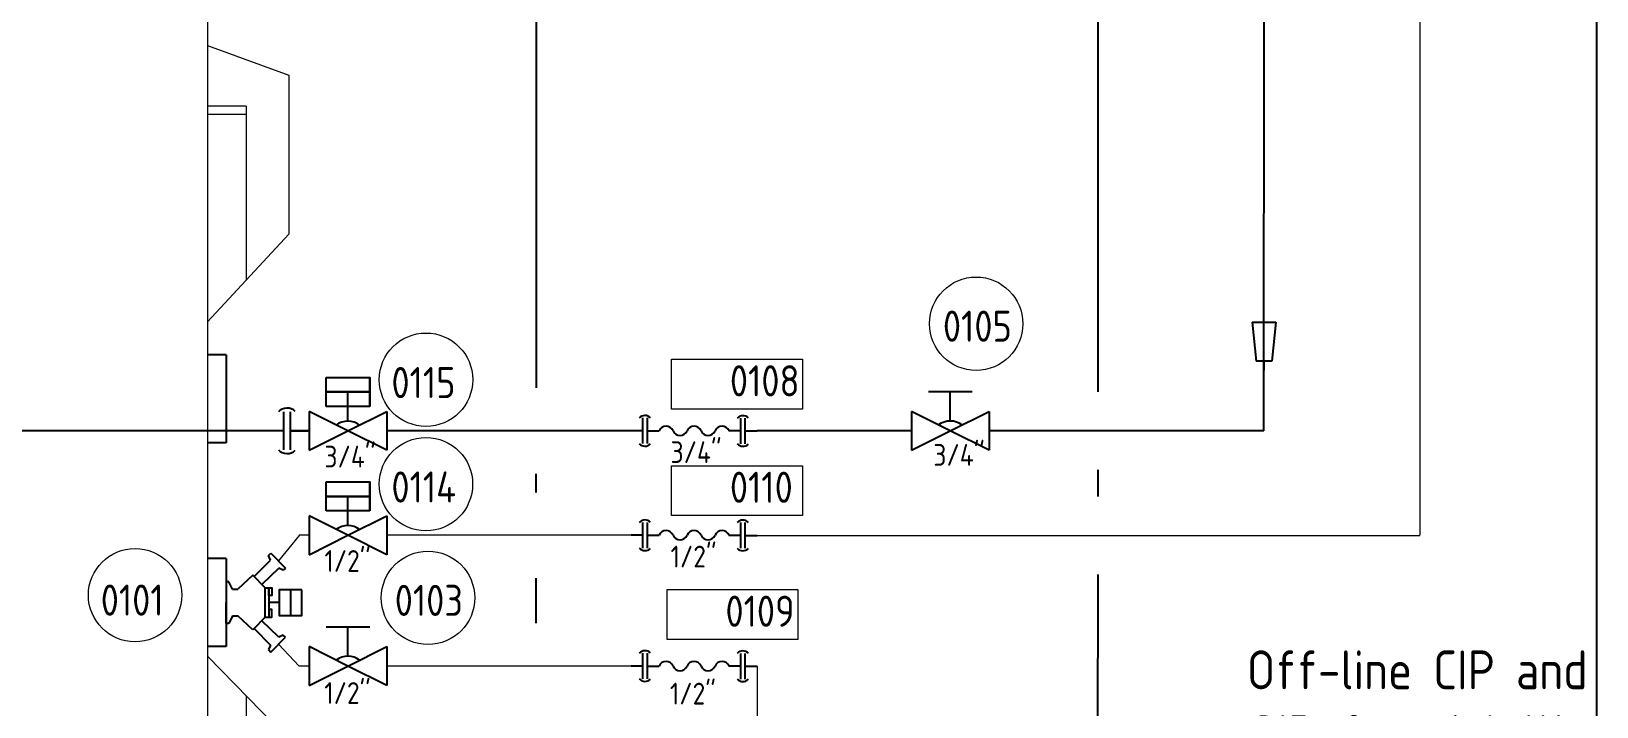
# Model space of a CAD drawing. Header units: millimetres. Extents: x -68339142 to 208, y -167 to 82456658.
# Drawn here: x -68335377 to -68334775, y 82448346 to 82448606 of the extents above; entities that cross this region are included whole.
import ezdxf

# ---------------------------------------------------------------- set-up
doc = ezdxf.new("R2010")
doc.units = ezdxf.units.MM
doc.header["$MEASUREMENT"] = 0
doc.layers.add('图层01注射用水WFI', color=3, linetype='Continuous', lineweight=5)
doc.layers.add('图层20排放管路DR', color=1, linetype='Continuous', lineweight=15)
doc.layers.add('排管', color=10, linetype='Continuous')
doc.styles.get("Standard").update_dxf_attribs({"font": 'gbenor.shx', "bigfont": 'gbcbig.shx'})

# ---------------------------------------------------------------- blocks, each defined once
blk = doc.blocks.new('*U300')
at = {"color": 7}
for p, q in [((12.27, 13.6), (12.88, 14.31)), ((12.82, 12.31), (12.27, 13.6)), ((12.88, 14.31), (17.16, 9.99)), ((8.07, 7.51), (12.82, 12.31)), ((15.21, 9.98), (10.28, 5.25)), ((16.45, 9.4), (15.21, 9.98)), ((17.16, 9.99), (16.45, 9.4)), ((0.78, 6.02), (0, 6.02)), ((0, 6.02), (0, 0)), ((1.86, 3.85), (0.78, 6.02)), ((7.67, 7.91), (3.36, 3.85)), ((11.29, 4.22), (7.7, 7.89)), ((0, -6.02), (0, 0)), ((1.86, 3.85), (3.36, 3.85)), ((11.29, 4.22), (12.31, 4.22)), ((11.29, -4.22), (11.29, 4.22)), ((12.31, 4.22), (12.31, -4.22)), ((18.61, 3.72), (18.61, -3.72)), ((1.86, -3.85), (0.78, -6.02)), ((1.86, -3.85), (3.36, -3.85)), ((7.67, -7.91), (3.36, -3.85)), ((11.29, -4.22), (7.7, -7.89)), ((11.29, -4.22), (12.31, -4.22)), ((15.34, 0), (12.31, 0)), ((0.78, -6.02), (0, -6.02)), ((8.07, -7.51), (12.82, -12.31)), ((15.21, -9.98), (10.28, -5.25)), ((12.82, -12.31), (12.27, -13.6)), ((12.88, -14.31), (17.16, -9.99)), ((16.45, -9.4), (15.21, -9.98)), ((17.16, -9.99), (16.45, -9.4)), ((12.27, -13.6), (12.88, -14.31))]:
    blk.add_line(p, q, dxfattribs=at)
for points in [[(12.31, 4.22), (13.23, 4.22), (13.23, 2), (12.31, 2)], [(21.88, 3.72), (15.34, 3.72), (15.34, -3.72), (21.88, -3.72)], [(12.31, -4.22), (13.23, -4.22), (13.23, -2), (12.31, -2)]]:
    blk.add_lwpolyline(points, close=True, dxfattribs=at)
at = {"color": 1, "linetype": 'ByBlock', "lineweight": 9}
blk.add_circle((-26.35, 2.15), 13.5, dxfattribs=at)
for tag, p, height, flags in [('YQJ_CODE', (-35.29, 4.02), 9, 2), ('YQJ_ITEMID', (12.3, -9.27), 5, 1), ('YQJ_CLASS_NAME', (12.34, -15.05), 5, 1), ('品牌', (13.52, -20.57), 5, 1), ('供电电源', (13.41, -26.42), 5, 1), ('控制方式', (13.73, -33.14), 5, 1), ('输出信号类型1', (14.15, -39.41), 5, 1), ('输出信号类型2', (13.98, -46.43), 5, 1)]:
    blk.add_attdef(tag, p, '', height=height, dxfattribs=dict(at, flags=flags))
for tag, p, height in [('YQJ_NO', (-36.27, -3.78), 9), ('尺寸', (-3.91, -23.4), 6.3)]:
    blk.add_attdef(tag, p, '', height=height, dxfattribs=at)
blk = doc.blocks.new('*U330')
at = {"color": 0}
for p, q in [((3.38, 0), (0, 0)), ((3.38, -3.71), (3.38, 3.71)), ((4.72, -3.71), (4.72, 3.71)), ((4.72, 0), (8.1, 0)), ((31.7, -3.76), (31.7, 3.66)), ((33.04, -3.76), (33.04, 3.66)), ((31.7, -0.05), (28.32, -0.05)), ((33.04, -0.05), (36.42, -0.05))]:
    blk.add_line(p, q, dxfattribs=at)
at = {"color": 1, "linetype": 'ByBlock', "lineweight": 9}
blk.add_lwpolyline([(49.54, 5.72), (11.74, 5.72), (11.74, 20.12), (49.54, 20.12)], close=True, dxfattribs=at)
at = {"color": 0}
for centre, radius, start, end in [((4.03, 2.09), 2.34, 46.4792, 135.7809), ((10.12, -0.84), 2.19, 22.6199, 157.3801), ((18.22, -0.84), 2.19, 22.6199, 157.3801), ((26.32, -0.84), 2.19, 22.6199, 157.3801), ((32.35, 2.04), 2.34, 46.4792, 135.7809), ((4.03, -2.09), 2.34, 224.2191, 313.5208), ((14.17, 0.84), 2.19, 202.6199, 337.3801), ((22.27, 0.84), 2.19, 202.6199, 337.3801), ((32.35, -2.14), 2.34, 224.2191, 313.5208)]:
    blk.add_arc(centre, radius, start, end, dxfattribs=at)
at = {"color": 1, "linetype": 'ByBlock', "lineweight": 9}
for tag, p, height, flags in [('YQJ_CODE', (12.21, 9.52), 9, 2), ('YQJ_ITEMID', (27.59, -18.03), 5, 1), ('YQJ_CLASS_NAME', (28.04, -23.51), 5, 1)]:
    blk.add_attdef(tag, p, '', height=height, dxfattribs=dict(at, flags=flags))
for tag, p, height in [('YQJ_NO', (28.58, 9.38), 9), ('尺寸', (11.43, -9.32), 6.3)]:
    blk.add_attdef(tag, p, '', height=height, dxfattribs=at)
blk = doc.blocks.new('*U327')
at = {"color": 0}
for p, q in [((3.38, 0), (0, 0)), ((3.38, -3.71), (3.38, 3.71)), ((4.72, -3.71), (4.72, 3.71)), ((4.72, 0), (8.1, 0)), ((31.7, -3.76), (31.7, 3.66)), ((33.04, -3.76), (33.04, 3.66)), ((31.7, -0.05), (28.32, -0.05)), ((33.04, -0.05), (36.42, -0.05))]:
    blk.add_line(p, q, dxfattribs=at)
at = {"color": 1, "linetype": 'ByBlock', "lineweight": 9}
blk.add_lwpolyline([(48.25, 7.69), (10.45, 7.69), (10.45, 22.09), (48.25, 22.09)], close=True, dxfattribs=at)
at = {"color": 0}
for centre, radius, start, end in [((4.03, 2.09), 2.34, 46.4792, 135.7809), ((10.12, -0.84), 2.19, 22.6199, 157.3801), ((18.22, -0.84), 2.19, 22.6199, 157.3801), ((26.32, -0.84), 2.19, 22.6199, 157.3801), ((32.35, 2.04), 2.34, 46.4792, 135.7809), ((4.03, -2.09), 2.34, 224.2191, 313.5208), ((14.17, 0.84), 2.19, 202.6199, 337.3801), ((22.27, 0.84), 2.19, 202.6199, 337.3801), ((32.35, -2.14), 2.34, 224.2191, 313.5208)]:
    blk.add_arc(centre, radius, start, end, dxfattribs=at)
at = {"color": 1, "linetype": 'ByBlock', "lineweight": 9}
for tag, p, height, flags in [('YQJ_CODE', (10.93, 11.49), 9, 2), ('YQJ_ITEMID', (27.59, -18.03), 5, 1), ('YQJ_CLASS_NAME', (28.04, -23.51), 5, 1)]:
    blk.add_attdef(tag, p, '', height=height, dxfattribs=dict(at, flags=flags))
for tag, p, height in [('YQJ_NO', (27.3, 11.35), 9), ('尺寸', (11.25, -11.13), 6.3)]:
    blk.add_attdef(tag, p, '', height=height, dxfattribs=at)
blk = doc.blocks.new('*U50')
at = {"color": 0}
for p, q in [((0, -2.1), (0, 0)), ((-3.44, -2.1), (-2.29, -13.36)), ((3.44, -2.1), (2.29, -13.36)), ((0, -13.36), (0, -15.92))]:
    blk.add_line(p, q, dxfattribs=at)
for points in [[(-3.44, -2.1), (3.44, -2.1)], [(2.29, -13.36), (-2.29, -13.36)]]:
    blk.add_lwpolyline(points, dxfattribs=at)
blk = doc.blocks.new('*U325')
at = {"color": 0}
for p, q in [((6.33, 11.25), (-6.33, 11.25)), ((0, 2.81), (0, 11.25)), ((0, 0), (-11.25, 5.62)), ((-11.25, 5.62), (-11.25, -5.62)), ((0, 0), (11.25, 5.62)), ((11.25, 5.62), (11.25, -5.62)), ((-11.25, -5.62), (0, 0)), ((11.25, -5.62), (0, 0))]:
    blk.add_line(p, q, dxfattribs=at)
at = {"color": 1, "linetype": 'ByBlock', "lineweight": 9}
blk.add_circle((23.15, 19.71), 13.5, dxfattribs=at)
at = {"color": 0}
blk.add_arc((0, -2.81), 5.62, 53.1301, 126.8699, dxfattribs=at)
at = {"color": 1, "linetype": 'ByBlock', "lineweight": 9}
for tag, p, height, flags in [('YQJ_CODE', (15.68, 23.43), 9, 2), ('YQJ_ITEMID', (12.3, -9.27), 5, 1), ('YQJ_CLASS_NAME', (12.34, -15.05), 5, 1), ('品牌', (13.52, -20.57), 5, 1), ('供电电源', (13.41, -26.42), 5, 1), ('控制方式', (13.73, -33.14), 5, 1), ('输出信号类型1', (14.15, -39.41), 5, 1), ('输出信号类型2', (13.98, -46.43), 5, 1)]:
    blk.add_attdef(tag, p, '', height=height, dxfattribs=dict(at, flags=flags))
for tag, p, height in [('YQJ_NO', (13.53, 14.49), 9), ('尺寸', (-6.83, -10.96), 6.3)]:
    blk.add_attdef(tag, p, '', height=height, dxfattribs=at)
blk = doc.blocks.new('*U324')
at = {"color": 0}
for p, q in [((-6.33, 7.03), (-6.33, 15.47)), ((-6.33, 15.47), (6.33, 15.47)), ((6.33, 11.25), (-6.33, 11.25)), ((-6.33, 11.25), (6.33, 11.25)), ((0, 2.81), (0, 11.25)), ((0, 0), (-11.25, 5.62)), ((-11.25, 5.62), (-11.25, -5.62)), ((6.33, 7.03), (-6.33, 7.03)), ((0, 0), (11.25, 5.62)), ((11.25, 5.62), (11.25, -5.62)), ((-11.25, -5.62), (0, 0)), ((11.25, -5.62), (0, 0))]:
    blk.add_line(p, q, dxfattribs=at)
blk.add_lwpolyline([(6.33, 7.03), (6.33, 7.03), (6.33, 15.47), (6.33, 15.47)], close=True, dxfattribs=at)
at = {"color": 1, "linetype": 'ByBlock', "lineweight": 9}
blk.add_circle((22.56, 14.79), 13.5, dxfattribs=at)
at = {"color": 0}
blk.add_arc((0, -2.81), 5.62, 53.1301, 126.8699, dxfattribs=at)
at = {"color": 1, "linetype": 'ByBlock', "lineweight": 9}
for tag, p, height, flags in [('YQJ_CODE', (14.85, 17.46), 9, 2), ('YQJ_ITEMID', (12.3, -9.27), 5, 1), ('YQJ_CLASS_NAME', (12.34, -15.05), 5, 1), ('品牌', (13.52, -20.57), 5, 1), ('供电电源', (13.41, -26.42), 5, 1), ('控制方式', (13.73, -33.14), 5, 1), ('输出信号类型1', (14.15, -39.41), 5, 1), ('输出信号类型2', (13.98, -46.43), 5, 1)]:
    blk.add_attdef(tag, p, '', height=height, dxfattribs=dict(at, flags=flags))
for tag, p, height in [('YQJ_NO', (12.57, 9.46), 9), ('尺寸', (-6.79, -10.59), 6.3)]:
    blk.add_attdef(tag, p, '', height=height, dxfattribs=at)
blk = doc.blocks.new('*U329')
at = {"color": 0}
for p, q in [((6.33, 11.25), (-6.33, 11.25)), ((0, 2.81), (0, 11.25)), ((0, 0), (-11.25, 5.62)), ((-11.25, 5.62), (-11.25, -5.63)), ((0, 0), (11.25, 5.62)), ((11.25, 5.62), (11.25, -5.63)), ((-11.25, -5.63), (0, 0)), ((11.25, -5.63), (0, 0))]:
    blk.add_line(p, q, dxfattribs=at)
at = {"color": 1, "linetype": 'ByBlock', "lineweight": 9}
blk.add_circle((7.49, 30.98), 13.5, dxfattribs=at)
at = {"color": 0}
blk.add_arc((0, -2.81), 5.63, 53.1301, 126.8699, dxfattribs=at)
at = {"color": 1, "linetype": 'ByBlock', "lineweight": 9}
for tag, p, height, flags in [('YQJ_CODE', (0.02, 34.71), 9, 2), ('YQJ_ITEMID', (12.3, -9.27), 5, 1), ('YQJ_CLASS_NAME', (12.34, -15.05), 5, 1), ('品牌', (13.52, -20.57), 5, 1), ('供电电源', (13.41, -26.42), 5, 1), ('控制方式', (13.73, -33.14), 5, 1), ('输出信号类型1', (14.15, -39.41), 5, 1), ('输出信号类型2', (13.98, -46.43), 5, 1)]:
    blk.add_attdef(tag, p, '', height=height, dxfattribs=dict(at, flags=flags))
for tag, p, height in [('YQJ_NO', (-2.13, 25.77), 9), ('尺寸', (-4.89, -10.13), 6.3)]:
    blk.add_attdef(tag, p, '', height=height, dxfattribs=at)
blk = doc.blocks.new('*U326')
at = {"color": 0}
for p, q in [((3.38, 0), (0, 0)), ((3.38, -3.71), (3.38, 3.71)), ((4.72, -3.71), (4.72, 3.71)), ((4.72, 0), (8.1, 0)), ((31.7, -3.76), (31.7, 3.66)), ((33.04, -3.76), (33.04, 3.66)), ((31.7, -0.05), (28.32, -0.05)), ((33.04, -0.05), (36.42, -0.05))]:
    blk.add_line(p, q, dxfattribs=at)
at = {"color": 1, "linetype": 'ByBlock', "lineweight": 9}
blk.add_lwpolyline([(49.54, 6.3), (11.74, 6.3), (11.74, 20.7), (49.54, 20.7)], close=True, dxfattribs=at)
at = {"color": 0}
for centre, radius, start, end in [((4.03, 2.09), 2.34, 46.4792, 135.7809), ((10.12, -0.84), 2.19, 22.6199, 157.3801), ((18.22, -0.84), 2.19, 22.6199, 157.3801), ((26.32, -0.84), 2.19, 22.6199, 157.3801), ((32.35, 2.04), 2.34, 46.4792, 135.7809), ((4.03, -2.09), 2.34, 224.2191, 313.5208), ((14.17, 0.84), 2.19, 202.6199, 337.3801), ((22.27, 0.84), 2.19, 202.6199, 337.3801), ((32.35, -2.14), 2.34, 224.2191, 313.5208)]:
    blk.add_arc(centre, radius, start, end, dxfattribs=at)
at = {"color": 1, "linetype": 'ByBlock', "lineweight": 9}
for tag, p, height, flags in [('YQJ_CODE', (12.21, 10.1), 9, 2), ('YQJ_ITEMID', (27.59, -18.03), 5, 1), ('YQJ_CLASS_NAME', (28.04, -23.51), 5, 1)]:
    blk.add_attdef(tag, p, '', height=height, dxfattribs=dict(at, flags=flags))
for tag, p, height in [('YQJ_NO', (28.58, 9.96), 9), ('尺寸', (11.43, -9.32), 6.3)]:
    blk.add_attdef(tag, p, '', height=height, dxfattribs=at)
blk = doc.blocks.new('卫生卡箍')
at = {"color": 0}
for p, q in [((5.01, -5.49), (5.01, 5.49)), ((6.99, -5.49), (6.99, 5.49)), ((5.01, 0), (0, 0)), ((6.99, 0), (12, 0))]:
    blk.add_line(p, q, dxfattribs=at)
for centre, start, end in [((5.97, 3.1), 46.4792, 135.7809), ((5.97, -3.1), 224.2191, 313.5208)]:
    blk.add_arc(centre, 3.47, start, end, dxfattribs=at)
blk = doc.blocks.new('*U92')
at = {"color": 0}
for p, q in [((1.11, -4.88), (0, 0)), ((-4.25, -6.1), (6.47, -3.67)), ((-3.81, -8.04), (6.91, -5.6)), ((1.55, -6.82), (2.66, -11.7))]:
    blk.add_line(p, q, dxfattribs=at)
for centre, start, end in [((4.34, -5.13), 329.2896, 58.5913), ((-1.7, -6.51), 147.0295, 236.3312)]:
    blk.add_arc(centre, 3.47, start, end, dxfattribs=at)
blk = doc.blocks.new('TANK_N_BIG_L')
at = {"linetype": 'ByBlock', "lineweight": 5}
for p, q in [((219.24, 117.16), (208.51, 117.16)), ((219.24, 115.01), (208.51, 115.01)), ((210.43, 115.01), (210.43, 104.83)), ((217.31, 115.01), (217.31, 104.83)), ((161.19, 110.57), (171.92, 110.57)), ((266.55, 110.57), (255.82, 110.57)), ((110.26, 103.36), (60.84, 82.38)), ((152, 107.96), (141.27, 107.96)), ((152, 105.81), (141.27, 105.81)), ((143.2, 105.81), (143.2, 96.67)), ((150.08, 105.81), (150.08, 98.24)), ((161.19, 108.42), (171.92, 108.42)), ((163.12, 108.42), (163.12, 100.74)), ((170, 108.42), (170, 101.82)), ((266.55, 108.42), (255.82, 108.42)), ((257.75, 108.42), (257.75, 101.32)), ((264.63, 108.42), (264.63, 100.16)), ((301.15, 103.01), (290.42, 103.01)), ((111.22, 101.09), (61.8, 80.11)), ((301.15, 100.86), (290.42, 100.86)), ((292.34, 100.86), (292.34, 93.76)), ((299.22, 100.86), (299.22, 91.73)), ((345.41, 88.17), (334.67, 88.17)), ((345.41, 86.02), (334.67, 86.02)), ((336.6, 86.02), (336.6, 77.34)), ((343.48, 86.02), (343.48, 73.95)), ((60.26, 47.02), (60.26, -283.59)), ((358.55, 47.02), (358.55, -283.59)), ((60.26, 34.63), (28.94, 23.23)), ((358.55, 34.63), (389.87, 23.23)), ((28.94, 23.23), (28.94, 3.73)), ((389.87, 23.23), (389.87, -37.95)), ((0, 6.44), (0, -6.44)), ((2.58, 6.44), (2.58, -6.44)), ((45.35, 11.35), (60.26, 11.35)), ((45.35, 11.35), (45.35, 3.73)), ((45.35, 8.13), (60.26, 8.13)), ((373.47, 11.35), (358.55, 11.35)), ((373.47, 8.13), (358.55, 8.13)), ((373.47, 11.35), (373.47, -55.66)), ((2.58, 3.73), (45.35, 3.73)), ((2.58, -3.73), (45.35, -3.73)), ((28.94, -3.73), (28.94, -140.59)), ((45.35, -3.73), (45.35, -146.57)), ((358.55, -71.75), (389.87, -37.95)), ((60.26, -151.99), (28.94, -140.59)), ((54.96, -179.71), (54.96, -198.99)), ((60.26, -179.71), (54.96, -179.71)), ((60.26, -198.99), (54.96, -198.99)), ((358.55, -200.45), (389.87, -232.5)), ((373.47, -215.71), (373.47, -297.69)), ((54.96, -234.57), (54.96, -253.84)), ((60.26, -234.57), (54.96, -234.57)), ((389.87, -232.5), (389.87, -310.19)), ((60.26, -253.84), (54.96, -253.84)), ((60.84, -289.48), (28.94, -301.09)), ((28.94, -301.09), (28.94, -307.84)), ((28.94, -307.76), (28.94, -307.84)), ((83.23, -313.45), (83.23, -337.12)), ((86.4, -314.91), (86.4, -337.12)), ((332.42, -314.91), (332.42, -337.12)), ((335.59, -313.45), (335.59, -337.12)), ((14.83, -319.95), (14.7, -479.15)), ((68.48, -389.77), (68.48, -325.03)), ((107.46, -323.49), (82.02, -354.55)), ((311.36, -323.49), (336.79, -354.55)), ((75.95, -389.77), (75.95, -328.43)), ((83.23, -337.12), (86.4, -337.12)), ((335.59, -337.12), (332.42, -337.12)), ((57.21, -474.09), (57.21, -344.12)), ((65.74, -389.77), (78.68, -389.77)), ((78.65, -392.35), (65.78, -392.35)), ((44.19, -474.09), (14.68, -474.09)), ((14.68, -474.09), (14.68, -479.15)), ((57.21, -474.09), (14.83, -474.09)), ((57.21, -474.09), (57.21, -479.15)), ((44.19, -479.15), (14.68, -479.15))]:
    blk.add_line(p, q, dxfattribs=at)
at = {"lineweight": 5}
for p, q in [((108, 99.72), (113.26, 87.34)), ((65.18, 81.54), (71.07, 67.65))]:
    blk.add_line(p, q, dxfattribs=at)
for p, q in [((365.76, -84.4), (358.55, -84.4)), ((365.76, -84.4), (365.76, -118.28)), ((365.76, -118.28), (358.55, -118.28)), ((365.76, -162.85), (358.55, -162.85)), ((365.76, -162.85), (365.76, -196.73)), ((365.76, -196.73), (358.55, -196.73))]:
    blk.add_line(p, q)
at = {"linetype": 'ByBlock', "lineweight": 5}
for centre, radius, start, end in [((208.51, 116.08), 2.1, 90, 270), ((219.24, 116.08), 2.1, 270, 90), ((141.27, 106.89), 2.1, 90, 270), ((152, 106.89), 2.1, 270, 90), ((161.19, 109.49), 2.1, 89.99999, 269.99999), ((171.92, 109.49), 2.1, 269.99999, 89.99999), ((255.82, 109.49), 2.1, 90, 270), ((266.55, 109.49), 2.1, 270, 90), ((110.77, 102.24), 2.42, 293.00085, 113.00085), ((211.86, -187.23), 292.07, 90.28106, 98.24208), ((211.54, -195.61), 300.5, 81.15535, 88.90044), ((290.42, 101.94), 2.1, 90, 270), ((301.15, 101.94), 2.1, 270, 90), ((212.19, -190.19), 295.04, 103.52397, 109.62495), ((212.19, -190.19), 295.04, 99.57488, 102.15396), ((212.19, -190.19), 295.04, 74.23709, 79.76347), ((212.19, -190.19), 295.04, 65.06063, 72.84425), ((334.67, 87.09), 2.1, 90, 270), ((345.41, 87.09), 2.1, 270, 90), ((61.32, 81.24), 2.42, 113.00085, 293.00085), ((326.67, 46.86), 31.88, 0.41978, 58.19001), ((83.33, 48.1), 23.08, 123.89586, 182.49661), ((190.54, -119.56), 222.09, 122.54411, 122.73308), ((1.29, 6.44), 2.52, 0, 180), ((1.29, -6.44), 2.52, 180, 0), ((90.09, -283.66), 29.83, 180, 243.6122), ((328.73, -283.66), 29.83, 296.3878, 0), ((78.16, -293.25), 32.81, 183.21803, 243.6122), ((36.51, -321.53), 21.74, 108.99198, 175.83565), ((340.12, -292.46), 33.76, 296.61606, 351.10196), ((65.04, -307.84), 36.09, 180, 243.6122), ((209.41, -43.17), 298.29, 243.6122, 296.3878), ((353.59, -307.62), 36.37, 296.49993, 355.94544), ((209.41, -28.72), 328.12, 243.6122, 244.56377), ((209.41, -28.72), 328.12, 292.61627, 296.3878), ((209.41, -28.72), 328.12, 245.99937, 247.38373), ((209.41, -16.85), 360.93, 243.6122, 247.01679), ((209.41, -16.85), 360.93, 290.66691, 296.3878), ((209.41, -16.85), 360.93, 248.29852, 249.33309), ((65.78, -391.06), 2.52, 90, 270), ((78.65, -391.06), 2.52, 270, 90)]:
    blk.add_arc(centre, radius, start, end, dxfattribs=at)
at = {"xscale": 1.33595186571, "yscale": 1.33595186571, "zscale": 1.33595186571}
for name, p in [('卫生卡箍', (38.88, -189.43)), ('卫生卡箍', (38.88, -244.28)), ('*U92', (274.37, -334.3))]:
    blk.add_blockref(name, p, dxfattribs=at)

msp = doc.modelspace()

# ---------------------------------------------------------------- linework, layer by layer
at = {"color": 4}
for p, q in [((-68334902.67339, 82448452.28835), (-68334902.62274, 82449345.32466)), ((-68335279.92025, 82448452.28764), (-68335394.01953, 82448452.29288)), ((-68335270.16029, 82448452.28719), (-68335277.2817, 82448452.28752)), ((-68335255.18516, 82448452.2865), (-68335255.18791, 82448452.2865)), ((-68335141.74359, 82448452.28129), (-68335240.21279, 82448452.28581)), ((-68335038.37345, 82448452.27654), (-68335097.77196, 82448452.22639)), ((-68335023.36564, 82448452.27585), (-68335023.43374, 82448452.27586)), ((-68334902.67339, 82448452.27031), (-68335008.42595, 82448452.27517))]:
    msp.add_line(p, q, dxfattribs=at)
at = {"color": 3}
msp.add_line((-68334774.63711, 82448168.17036), (-68334774.63711, 82448827.31511), dxfattribs=at)
at = {"layer": '图层01注射用水WFI', "color": 3, "lineweight": 9}
for p, q in [((-68334842.70894, 82449348.51455), (-68334842.70905, 82448412.07943)), ((-68335273.9142, 82448412.01747), (-68335281.89554, 82448402.19479)), ((-68335270.16214, 82448412.08396), (-68335273.9142, 82448412.08396)), ((-68335146.24363, 82448412.08396), (-68335240.21464, 82448412.08396)), ((-68335097.77196, 82448412.01747), (-68334842.70905, 82448412.01744)), ((-68335273.9142, 82448361.67443), (-68335281.89554, 82448370.15708))]:
    msp.add_line(p, q, dxfattribs=at)
at = {"layer": '图层01注射用水WFI', "lineweight": 9}
for p, q in [((-68335270.16214, 82448361.74092), (-68335273.9142, 82448361.74092)), ((-68335146.24363, 82448361.74092), (-68335240.21464, 82448361.74092))]:
    msp.add_line(p, q, dxfattribs=at)
at = {"layer": '图层20排放管路DR'}
msp.add_line((-68335097.72868, 82448361.74092), (-68335097.72868, 82448335.18489), dxfattribs=at)
at = {"layer": '排管'}
for p, q in [((-68334966.53491, 82448467.27324), (-68334966.49348, 82448787.41516)), ((-68335182.67551, 82448468.79288), (-68335182.51709, 82448727.79906)), ((-68335182.7001, 82448428.58396), (-68335182.69569, 82448435.79288)), ((-68334966.54012, 82448427.01698), (-68334966.53879, 82448437.27324)), ((-68335182.7309, 82448378.24092), (-68335182.72029, 82448395.58396)), ((-68334966.57739, 82448139.01917), (-68334966.544, 82448397.01698))]:
    msp.add_line(p, q, dxfattribs=at)

# ---------------------------------------------------------------- block references
msp.add_blockref('TANK_N_BIG_L', (-68335667.79646, 82448565.96433))
ref = msp.add_blockref('*U329', (-68335023.3997, 82448452.29288), dxfattribs=dict(xscale=1.331, yscale=1.331, zscale=1.331))
ref.add_attrib('YQJ_NO', '0105', (-68335026.23072, 82448486.58666), dxfattribs={"color": 1, "linetype": 'ByBlock', "lineweight": 9, "height": 11.979})
ref.add_attrib('尺寸', "3/4''", (-68335029.90433, 82448438.81149), dxfattribs={"color": 1, "linetype": 'ByBlock', "lineweight": 9, "height": 8.3853})
at = {"xscale": 1.331, "yscale": 1.331, "zscale": 1.331}
for name, p in [('*U50', (-68334902.67086, 82448496.8737)), ('卫生卡箍', (-68335286.58698, 82448452.29288))]:
    msp.add_blockref(name, p, dxfattribs=at)
ref = msp.add_blockref('*U324', (-68335255.18654, 82448452.28581), dxfattribs=dict(xscale=1.331, yscale=1.331, zscale=1.331))
ref.add_attrib('YQJ_NO', '0115', (-68335238.45145, 82448464.87155), dxfattribs={"color": 1, "linetype": 'ByBlock', "lineweight": 9, "height": 11.979})
ref.add_attrib('尺寸', "3/4''", (-68335264.22705, 82448438.18664), dxfattribs={"color": 1, "linetype": 'ByBlock', "lineweight": 9, "height": 8.3853})
ref = msp.add_blockref('*U326', (-68335146.24363, 82448452.29288), dxfattribs=dict(xscale=1.331, yscale=1.331, zscale=1.331))
ref.add_attrib('YQJ_NO', '0108', (-68335108.20191, 82448465.54565), dxfattribs={"color": 1, "linetype": 'ByBlock', "lineweight": 9, "height": 11.979})
ref.add_attrib('尺寸', '3/4"', (-68335131.02822, 82448439.89175), dxfattribs={"color": 1, "linetype": 'ByBlock', "lineweight": 9, "height": 8.3853})
ref = msp.add_blockref('*U324', (-68335255.18839, 82448412.08396), dxfattribs=dict(xscale=1.331, yscale=1.331, zscale=1.331))
ref.add_attrib('YQJ_NO', '0114', (-68335238.4533, 82448424.6697), dxfattribs={"color": 1, "linetype": 'ByBlock', "lineweight": 9, "height": 11.979})
ref.add_attrib('尺寸', "1/2''", (-68335264.22889, 82448397.98478), dxfattribs={"color": 1, "linetype": 'ByBlock', "lineweight": 9, "height": 8.3853})
ref = msp.add_blockref('*U330', (-68335146.24363, 82448412.08396), dxfattribs=dict(xscale=1.331, yscale=1.331, zscale=1.331))
ref.add_attrib('YQJ_NO', '0110', (-68335108.20191, 82448424.56951), dxfattribs={"color": 1, "linetype": 'ByBlock', "lineweight": 9, "height": 11.979})
ref.add_attrib('尺寸', '1/2"', (-68335131.02822, 82448399.68283), dxfattribs={"color": 1, "linetype": 'ByBlock', "lineweight": 9, "height": 8.3853})
ref = msp.add_blockref('*U300', (-68335302.04003, 82448386.17593), dxfattribs=dict(xscale=1.331, yscale=1.331, zscale=1.331))
ref.add_attrib('YQJ_NO', '0101', (-68335350.31907, 82448381.13947), dxfattribs={"color": 1, "linetype": 'ByBlock', "lineweight": 9, "height": 11.979})
ref = msp.add_blockref('*U325', (-68335255.18839, 82448361.74092), dxfattribs=dict(xscale=1.331, yscale=1.331, zscale=1.331))
ref.add_attrib('YQJ_NO', '0103', (-68335237.18048, 82448381.02943), dxfattribs={"color": 1, "linetype": 'ByBlock', "lineweight": 9, "height": 11.979})
ref.add_attrib('尺寸', "1/2''", (-68335264.28544, 82448347.15311), dxfattribs={"color": 1, "linetype": 'ByBlock', "lineweight": 9, "height": 8.3853})
ref = msp.add_blockref('*U327', (-68335146.24363, 82448361.74092), dxfattribs=dict(xscale=1.331, yscale=1.331, zscale=1.331))
ref.add_attrib('YQJ_NO', '0109', (-68335109.91347, 82448376.85268), dxfattribs={"color": 1, "linetype": 'ByBlock', "lineweight": 9, "height": 11.979})
ref.add_attrib('尺寸', '1/2"', (-68335131.27613, 82448346.93011), dxfattribs={"color": 1, "linetype": 'ByBlock', "lineweight": 9, "height": 8.3853})

# ---------------------------------------------------------------- texts
at = {"color": 7, "linetype": 'ByBlock', "lineweight": 9, "insert": (-68334843.66389, 82448367.75248), "char_height": 14.9629248, "width": 160.9571559, "attachment_point": 2}
msp.add_mtext('Off-line CIP and SIPof peristaltic pumps and hoses', dxfattribs=at)

doc.saveas('drawing.dxf')
